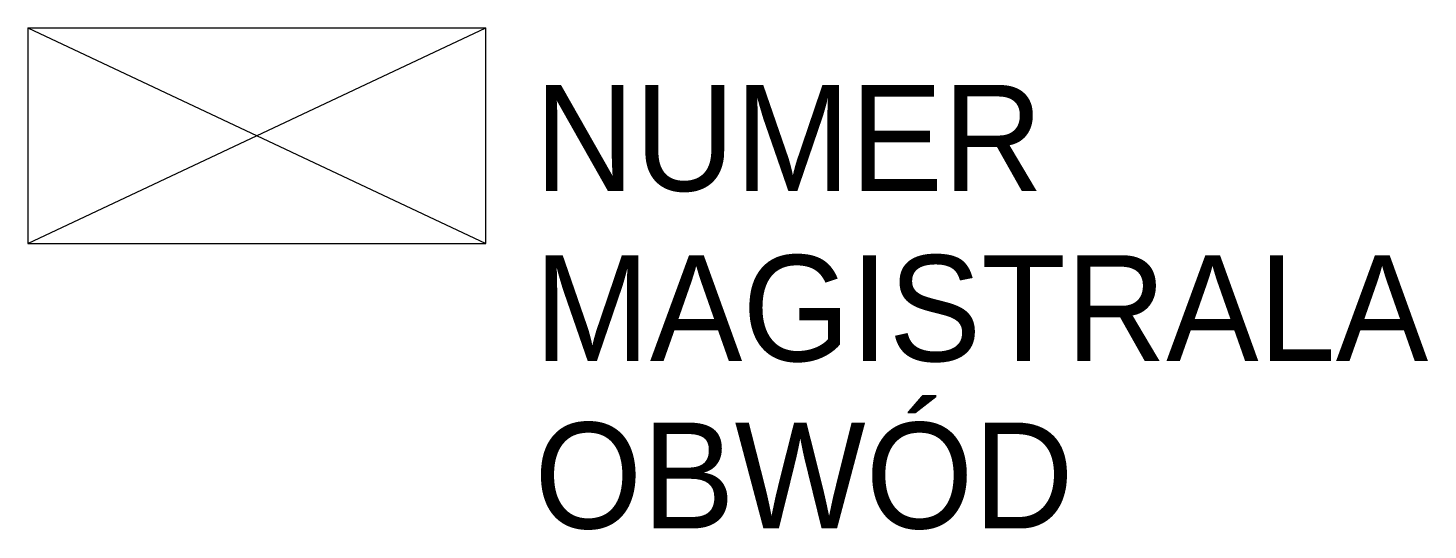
# Model space of a CAD drawing. Header units: millimetres. Extents: x -383 to 1994, y -671 to 182.
import ezdxf

# ---------------------------------------------------------------- set-up
doc = ezdxf.new("R2010")
doc.units = ezdxf.units.MM
doc.styles.get("Standard").update_dxf_attribs({"font": ''})
doc.styles.get('Standard').set_extended_font_data('Dotum')

msp = doc.modelspace()

# ---------------------------------------------------------------- linework, layer by layer
for p, q in [((-383, 181.7), (-383, -184.2)), ((-383, 181.7), (394.5, 181.7)), ((-383, -184.2), (394.5, 181.7)), ((-383, 181.7), (394.5, -184.2)), ((394.5, -184.2), (394.5, 181.7)), ((-383, -184.2), (394.5, -184.2))]:
    msp.add_line(p, q)

# ---------------------------------------------------------------- texts
at = {"flags": 8}
for tag, p in [('NUMER', (477.1, -95.1)), ('MAGISTRALA', (476.7, -384.4)), ('OBWÓD', (476.7, -668.7))]:
    msp.add_attdef(tag, p, 'xx', height=180, dxfattribs=at)

doc.saveas('drawing.dxf')
